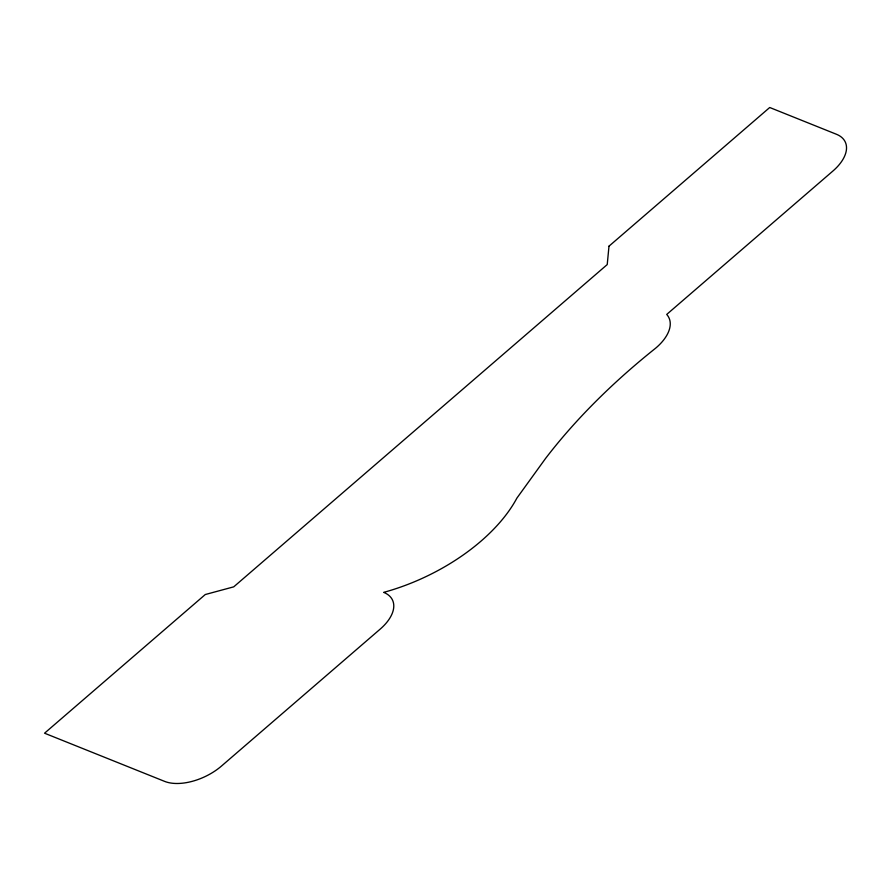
<?xml version="1.0" encoding="UTF-8"?>
<svg xmlns="http://www.w3.org/2000/svg" width="891" height="891" viewBox="0 0 891 891"><rect width="100%" height="100%" fill="white"/><g stroke="black" fill="none" stroke-linecap="round" stroke-linejoin="round"><path stroke-width="1.34" d="M608.987 246.183L607.228 264.571L233.732 586.846L205.275 594.531L44.55 733.204L164.635 781.385A43.147 23.623 -25.2 0 0 221.525 766.015L380.156 629.146A43.147 23.623 -25.2 0 0 383.687 592.37A144.765 79.266 -25.2 0 0 516.891 498.114L545.66 458.319A506.478 277.324 -25.2 0 1 655.642 348.181A44.372 24.291 -25.2 0 0 666.713 314.434L832.896 171.039A43.147 23.623 -25.2 0 0 836.426 134.263L769.724 107.499L608.987 246.183"/></g></svg>
